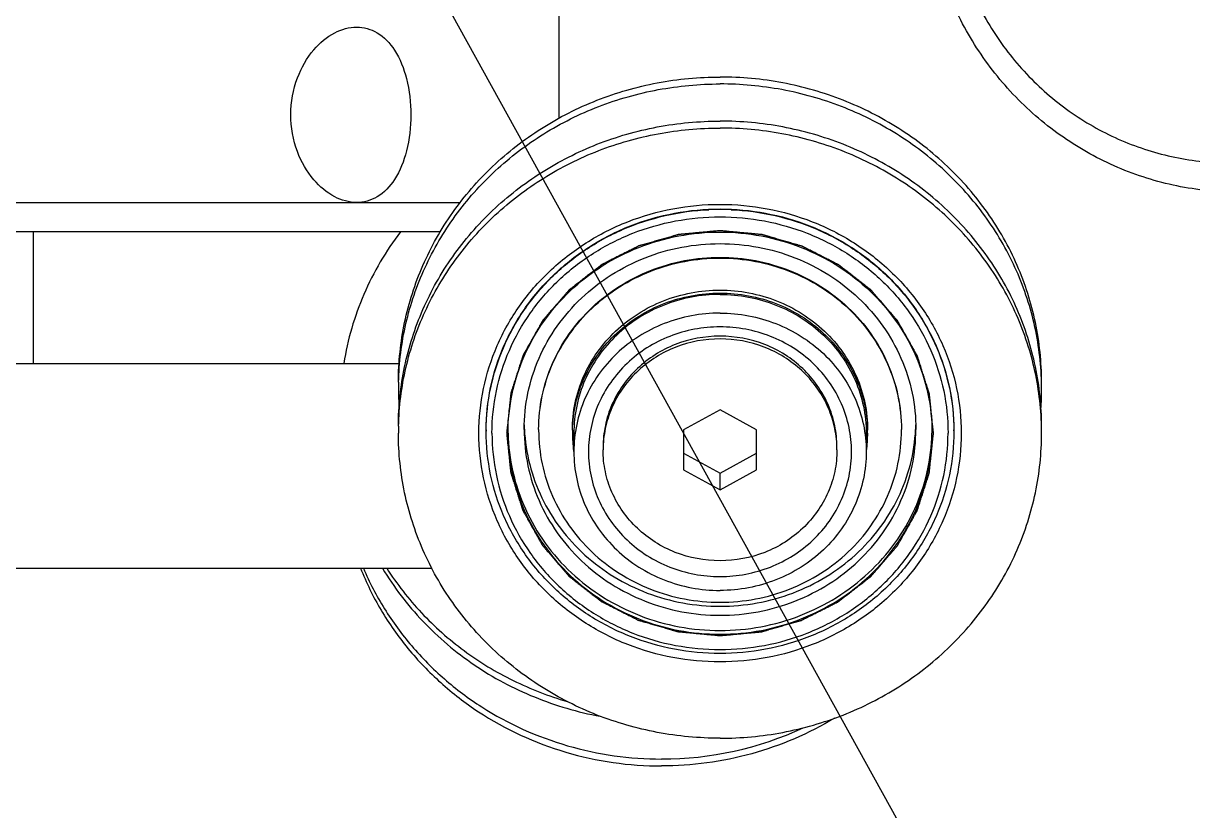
# Model space of a CAD drawing. Header units: millimetres. Extents: x 0 to 841, y 0 to 594.
# Drawn here: x 87.79 to 107.78, y 175.76 to 189.22 of the extents above; entities that cross this region are included whole.
import ezdxf

# ---------------------------------------------------------------- set-up
doc = ezdxf.new("R2010")
doc.units = ezdxf.units.MM
doc.header["$LTSCALE"] = 46.255
doc.layers.get('0').update_dxf_attribs({"linetype": 'CONTINUOUS'})
for name, color, linetype in [('APSF_BLANK_LAYER', 7, 'CONTINUOUS'), ('AXIS', 7, 'CONTINUOUS'), ('NOTE', 7, 'CONTINUOUS')]:
    doc.layers.add(name, color=color, linetype=linetype)
doc.styles.get("Standard").update_dxf_attribs({"font": 'txt', "width": 0.85})
doc.dimstyles.get("Standard").update_dxf_attribs({"dimtxt": 3.5, "dimasz": 3.5, "dimexe": 1.5, "dimexo": 1, "dimtad": 1, "dimtxsty": 'STANDARD', "dimcen": 0.09, "dimadec": 0, "dimazin": 0, "dimtol": 1, "dimtp": 0.01, "dimtm": 0.01, "dimtfac": 1, "dimtofl": 0, "dimtmove": 0, "dimatfit": 3, "dimfxl": 1, "dimtolj": 1, "dimarcsym": 0})

msp = doc.modelspace()

# ---------------------------------------------------------------- linework, layer by layer
at = {"color": 7, "linetype": 'CONTINUOUS'}
for p, q in [((96.951, 187.595), (96.951, 189.405)), ((60.642, 186.155), (95.258, 186.155)), ((94.918, 185.655), (56.451, 185.655)), ((87.952, 185.655), (87.952, 183.405)), ((60.701, 183.405), (94.215, 183.405)), ((99.701, 182.611), (99.076, 182.269)), ((100.326, 182.269), (99.701, 182.611)), ((97.201, 182.212), (97.201, 181.895)), ((99.076, 182.269), (99.076, 181.585)), ((100.326, 181.585), (100.326, 182.269)), ((102.201, 182.212), (102.201, 181.895)), ((99.076, 181.87), (99.701, 181.528)), ((99.701, 181.528), (100.326, 181.87)), ((99.076, 181.585), (99.701, 181.242)), ((99.701, 181.242), (100.326, 181.585)), ((99.701, 181.242), (99.701, 181.528)), ((65.701, 179.905), (94.775, 179.905))]:
    msp.add_line(p, q, dxfattribs=at)
for centre, radius, start, end in [((99.149, 182.966), 4.948, 178.6225, 183.6791), ((100.253, 182.966), 4.948, 356.3209, 1.3775), ((99.149, 182.212), 4.948, 178.6225, 180), ((100.253, 182.212), 4.948, 0, 1.3775), ((99.496, 181.927), 1.794, 178.4875, 179.9996), ((99.907, 181.927), 1.794, 0.0004, 1.5125), ((98.706, 182.39), 5.748, 269.9525, 294.8791)]:
    msp.add_arc(centre, radius, start, end, dxfattribs=at)
for points, knots in [([(108.564, 186.332), (108.212, 186.332), (107.505, 186.404), (106.488, 186.724), (105.551, 187.242), (104.731, 187.938), (104.06, 188.785), (103.561, 189.75), (103.255, 190.795), (103.186, 191.52), (103.186, 191.882)], [0, 0, 0, 0, 0.123252, 0.246765, 0.370775, 0.495429, 0.620779, 0.746771, 0.873249, 1, 1, 1, 1]), ([(103.556, 191.882), (103.556, 191.553), (103.619, 190.892), (103.898, 189.94), (104.351, 189.061), (104.96, 188.291), (105.704, 187.658), (106.553, 187.188), (107.475, 186.898), (108.434, 186.8), (109.393, 186.898), (110.315, 187.188), (111.164, 187.658), (111.908, 188.291), (112.518, 189.061), (112.971, 189.94), (113.249, 190.892), (113.312, 191.553), (113.312, 191.882)], [0, 0, 0, 0, 0.063559, 0.126956, 0.19006, 0.252775, 0.315069, 0.376969, 0.438567, 0.5, 0.561433, 0.623031, 0.684931, 0.747225, 0.80994, 0.873044, 0.936441, 1, 1, 1, 1]), ([(94.201, 183.085), (94.201, 183.426), (94.273, 184.112), (94.589, 185.097), (95.102, 186.006), (95.791, 186.801), (96.63, 187.452), (97.587, 187.936), (98.623, 188.234), (99.342, 188.301), (99.701, 188.301)], [0, 0, 0, 0, 0.121729, 0.243964, 0.367131, 0.491505, 0.617172, 0.744022, 0.871769, 1, 1, 1, 1]), ([(94.203, 183.085), (94.211, 183.421), (94.296, 184.095), (94.627, 185.061), (95.147, 185.948), (95.837, 186.723), (96.67, 187.357), (97.616, 187.828), (98.639, 188.117), (99.347, 188.182), (99.701, 188.182)], [0, 0, 0, 0, 0.121712, 0.243971, 0.367178, 0.491586, 0.617268, 0.744106, 0.871818, 1, 1, 1, 1]), ([(105.201, 183.085), (105.201, 183.426), (105.13, 184.112), (104.814, 185.097), (104.301, 186.006), (103.611, 186.801), (102.772, 187.452), (101.816, 187.936), (100.779, 188.234), (100.061, 188.301), (99.701, 188.301)], [0, 0, 0, 0, 0.121729, 0.243964, 0.367131, 0.491505, 0.617172, 0.744022, 0.871769, 1, 1, 1, 1]), ([(105.2, 183.085), (105.192, 183.421), (105.106, 184.095), (104.776, 185.061), (104.256, 185.948), (103.566, 186.723), (102.733, 187.357), (101.787, 187.828), (100.764, 188.117), (100.055, 188.182), (99.701, 188.182)], [0, 0, 0, 0, 0.121712, 0.243971, 0.367178, 0.491586, 0.617268, 0.744106, 0.871818, 1, 1, 1, 1]), ([(94.201, 182.331), (94.201, 182.672), (94.273, 183.358), (94.589, 184.344), (95.102, 185.252), (95.791, 186.047), (96.63, 186.699), (97.587, 187.183), (98.623, 187.48), (99.342, 187.547), (99.701, 187.547)], [0, 0, 0, 0, 0.121729, 0.243964, 0.367131, 0.491505, 0.617172, 0.744022, 0.871769, 1, 1, 1, 1]), ([(94.203, 182.331), (94.211, 182.667), (94.296, 183.341), (94.627, 184.307), (95.147, 185.194), (95.837, 185.969), (96.67, 186.604), (97.616, 187.074), (98.639, 187.363), (99.347, 187.428), (99.701, 187.428)], [0, 0, 0, 0, 0.121712, 0.243971, 0.367178, 0.491586, 0.617268, 0.744106, 0.871818, 1, 1, 1, 1]), ([(105.201, 182.331), (105.201, 182.672), (105.13, 183.358), (104.814, 184.344), (104.301, 185.252), (103.611, 186.047), (102.772, 186.699), (101.816, 187.183), (100.779, 187.48), (100.061, 187.547), (99.701, 187.547)], [0, 0, 0, 0, 0.121729, 0.243964, 0.367131, 0.491505, 0.617172, 0.744022, 0.871769, 1, 1, 1, 1]), ([(105.2, 182.331), (105.192, 182.667), (105.106, 183.341), (104.776, 184.307), (104.256, 185.194), (103.566, 185.969), (102.733, 186.604), (101.787, 187.074), (100.764, 187.363), (100.055, 187.428), (99.701, 187.428)], [0, 0, 0, 0, 0.121712, 0.243971, 0.367178, 0.491586, 0.617268, 0.744106, 0.871818, 1, 1, 1, 1]), ([(99.701, 178.301), (99.432, 178.301), (98.893, 178.351), (98.115, 178.574), (97.398, 178.937), (96.769, 179.426), (96.252, 180.022), (95.867, 180.703), (95.63, 181.443), (95.55, 182.212), (95.63, 182.982), (95.867, 183.722), (96.252, 184.403), (96.769, 184.999), (97.398, 185.488), (98.115, 185.851), (98.893, 186.074), (99.432, 186.124), (99.701, 186.124)], [0, 0, 0, 0, 0.064116, 0.127988, 0.191413, 0.254247, 0.316434, 0.378018, 0.439136, 0.5, 0.560864, 0.621982, 0.683566, 0.745753, 0.808587, 0.872012, 0.935884, 1, 1, 1, 1]), ([(95.701, 182.252), (95.701, 182.5), (95.753, 182.999), (95.983, 183.716), (96.356, 184.376), (96.858, 184.954), (97.468, 185.428), (98.163, 185.78), (98.917, 185.997), (99.44, 186.045), (99.701, 186.045)], [0, 0, 0, 0, 0.121729, 0.243965, 0.367133, 0.491507, 0.617174, 0.744025, 0.871769, 1, 1, 1, 1]), ([(99.701, 186.124), (99.971, 186.124), (100.51, 186.074), (101.287, 185.851), (102.005, 185.488), (102.634, 184.999), (103.151, 184.403), (103.536, 183.722), (103.773, 182.982), (103.853, 182.212), (103.773, 181.443), (103.536, 180.703), (103.151, 180.022), (102.634, 179.426), (102.005, 178.937), (101.287, 178.574), (100.51, 178.351), (99.971, 178.301), (99.701, 178.301)], [0, 0, 0, 0, 0.064116, 0.127988, 0.191413, 0.254247, 0.316434, 0.378018, 0.439136, 0.5, 0.560864, 0.621982, 0.683566, 0.745753, 0.808587, 0.872012, 0.935884, 1, 1, 1, 1]), ([(99.701, 186.045), (99.963, 186.045), (100.485, 185.997), (101.239, 185.78), (101.935, 185.428), (102.545, 184.954), (103.047, 184.376), (103.42, 183.716), (103.65, 182.999), (103.701, 182.5), (103.701, 182.252)], [0, 0, 0, 0, 0.128231, 0.255975, 0.382826, 0.508493, 0.632867, 0.756035, 0.878271, 1, 1, 1, 1]), ([(94.236, 185.656), (93.986, 185.326), (93.565, 184.609), (93.331, 183.81), (93.266, 183.405)], [0, 0, 0, 0, 0.502247, 1, 1, 1, 1]), ([(99.701, 184.583), (99.538, 184.583), (99.211, 184.553), (98.74, 184.417), (98.305, 184.198), (97.924, 183.901), (97.611, 183.54), (97.377, 183.127), (97.234, 182.679), (97.201, 182.367), (97.201, 182.212)], [0, 0, 0, 0, 0.128231, 0.255978, 0.382828, 0.508495, 0.632868, 0.756036, 0.878271, 1, 1, 1, 1]), ([(99.701, 184.583), (99.865, 184.583), (100.191, 184.553), (100.663, 184.417), (101.097, 184.198), (101.479, 183.901), (101.792, 183.54), (102.025, 183.127), (102.169, 182.679), (102.201, 182.367), (102.201, 182.212)], [0, 0, 0, 0, 0.128231, 0.255978, 0.382828, 0.508495, 0.632868, 0.756036, 0.878271, 1, 1, 1, 1]), ([(99.701, 184.266), (99.538, 184.266), (99.211, 184.235), (98.74, 184.1), (98.305, 183.88), (97.924, 183.584), (97.611, 183.223), (97.377, 182.81), (97.234, 182.362), (97.201, 182.05), (97.201, 181.895)], [0, 0, 0, 0, 0.128231, 0.255978, 0.382828, 0.508495, 0.632868, 0.756036, 0.878271, 1, 1, 1, 1]), ([(99.701, 184.266), (99.865, 184.266), (100.191, 184.235), (100.663, 184.1), (101.097, 183.88), (101.479, 183.584), (101.792, 183.223), (102.025, 182.81), (102.169, 182.362), (102.201, 182.05), (102.201, 181.895)], [0, 0, 0, 0, 0.128231, 0.255978, 0.382828, 0.508495, 0.632868, 0.756036, 0.878271, 1, 1, 1, 1]), ([(99.701, 184.029), (99.554, 184.029), (99.26, 184.001), (98.836, 183.88), (98.445, 183.682), (98.102, 183.415), (97.82, 183.09), (97.61, 182.718), (97.481, 182.315), (97.437, 181.895), (97.481, 181.475), (97.61, 181.072), (97.82, 180.7), (98.102, 180.375), (98.445, 180.108), (98.836, 179.911), (99.26, 179.789), (99.554, 179.761), (99.701, 179.761)], [0, 0, 0, 0, 0.064117, 0.127989, 0.191414, 0.254247, 0.316434, 0.378018, 0.439136, 0.5, 0.560864, 0.621982, 0.683566, 0.745753, 0.808586, 0.872011, 0.935883, 1, 1, 1, 1]), ([(99.701, 179.761), (99.848, 179.761), (100.142, 179.789), (100.566, 179.911), (100.958, 180.108), (101.301, 180.375), (101.583, 180.7), (101.793, 181.072), (101.922, 181.475), (101.966, 181.895), (101.922, 182.315), (101.793, 182.718), (101.583, 183.09), (101.301, 183.415), (100.958, 183.682), (100.566, 183.88), (100.142, 184.001), (99.848, 184.029), (99.701, 184.029)], [0, 0, 0, 0, 0.064117, 0.127989, 0.191414, 0.254247, 0.316434, 0.378018, 0.439136, 0.5, 0.560864, 0.621982, 0.683566, 0.745753, 0.808586, 0.872011, 0.935883, 1, 1, 1, 1]), ([(101.701, 181.974), (101.701, 182.098), (101.675, 182.348), (101.56, 182.706), (101.374, 183.036), (101.123, 183.326), (100.818, 183.563), (100.355, 183.797), (99.701, 183.92), (99.048, 183.797), (98.585, 183.563), (98.279, 183.326), (98.029, 183.036), (97.842, 182.706), (97.727, 182.348), (97.701, 182.098), (97.701, 181.974)], [0, 0, 0, 0, 0.060934, 0.122118, 0.183771, 0.246028, 0.308931, 0.372427, 0.5, 0.627573, 0.691069, 0.753972, 0.816229, 0.877882, 0.939066, 1, 1, 1, 1]), ([(101.701, 181.974), (101.698, 182.096), (101.666, 182.341), (101.545, 182.691), (101.356, 183.013), (101.105, 183.294), (100.802, 183.524), (100.344, 183.752), (99.701, 183.871), (99.059, 183.752), (98.601, 183.524), (98.298, 183.294), (98.047, 183.013), (97.857, 182.691), (97.737, 182.341), (97.705, 182.096), (97.702, 181.974)], [0, 0, 0, 0, 0.060929, 0.122122, 0.183794, 0.246067, 0.308975, 0.372462, 0.5, 0.627538, 0.691025, 0.753933, 0.816206, 0.877878, 0.939071, 1, 1, 1, 1]), ([(99.701, 176.997), (99.342, 176.997), (98.623, 177.064), (97.587, 177.361), (96.63, 177.845), (95.791, 178.497), (95.102, 179.292), (94.589, 180.2), (94.273, 181.186), (94.201, 181.871), (94.201, 182.212)], [0, 0, 0, 0, 0.128231, 0.255978, 0.382828, 0.508495, 0.632869, 0.756036, 0.878271, 1, 1, 1, 1]), ([(99.701, 176.997), (100.061, 176.997), (100.779, 177.064), (101.816, 177.361), (102.772, 177.845), (103.611, 178.497), (104.301, 179.292), (104.814, 180.2), (105.13, 181.186), (105.201, 181.871), (105.201, 182.212)], [0, 0, 0, 0, 0.128231, 0.255978, 0.382828, 0.508495, 0.632869, 0.756036, 0.878271, 1, 1, 1, 1]), ([(97.201, 181.895), (97.201, 181.74), (97.234, 181.428), (97.377, 180.98), (97.611, 180.568), (97.924, 180.206), (98.305, 179.91), (98.74, 179.69), (99.211, 179.555), (99.538, 179.524), (99.701, 179.524)], [0, 0, 0, 0, 0.121729, 0.243964, 0.367132, 0.491505, 0.617172, 0.744022, 0.871769, 1, 1, 1, 1]), ([(101.701, 181.927), (101.701, 181.803), (101.675, 181.554), (101.56, 181.195), (101.374, 180.865), (101.123, 180.576), (100.818, 180.339), (100.355, 180.104), (99.701, 179.981), (99.048, 180.104), (98.585, 180.339), (98.279, 180.576), (98.029, 180.865), (97.842, 181.195), (97.727, 181.554), (97.701, 181.803), (97.701, 181.927)], [0, 0, 0, 0, 0.060934, 0.122118, 0.183771, 0.246028, 0.308931, 0.372427, 0.5, 0.627573, 0.691069, 0.753972, 0.816229, 0.877882, 0.939066, 1, 1, 1, 1]), ([(102.201, 181.895), (102.201, 181.74), (102.169, 181.428), (102.025, 180.98), (101.792, 180.568), (101.479, 180.206), (101.097, 179.91), (100.663, 179.69), (100.191, 179.555), (99.865, 179.524), (99.701, 179.524)], [0, 0, 0, 0, 0.121729, 0.243964, 0.367132, 0.491505, 0.617172, 0.744022, 0.871769, 1, 1, 1, 1]), ([(93.553, 179.903), (93.651, 179.656), (93.887, 179.176), (94.35, 178.516), (94.912, 177.93), (95.778, 177.265), (97.043, 176.681), (98.149, 176.522), (98.701, 176.522)], [0, 0, 0, 0, 0.122143, 0.245146, 0.369119, 0.494083, 0.745949, 1, 1, 1, 1]), ([(93.602, 179.903), (93.704, 179.663), (93.947, 179.197), (94.414, 178.56), (94.975, 177.995), (95.833, 177.354), (97.076, 176.794), (98.16, 176.641), (98.701, 176.641)], [0, 0, 0, 0, 0.12219, 0.245242, 0.369251, 0.494227, 0.746062, 1, 1, 1, 1]), ([(93.926, 179.904), (94.122, 179.579), (94.591, 178.966), (95.478, 178.216), (96.513, 177.663), (97.268, 177.443), (97.653, 177.372)], [0, 0, 0, 0, 0.246082, 0.494963, 0.746479, 1, 1, 1, 1]), ([(94.001, 179.903), (94.174, 179.632), (94.575, 179.119), (95.309, 178.469), (96.153, 177.956), (96.771, 177.717), (97.088, 177.625)], [0, 0, 0, 0, 0.246593, 0.495559, 0.746819, 1, 1, 1, 1]), ([(101.66, 177.341), (101.22, 177.075), (100.257, 176.662), (99.22, 176.522), (98.701, 176.522)], [0, 0, 0, 0, 0.498085, 1, 1, 1, 1])]:
    msp.add_open_spline(points, degree=3, knots=knots, dxfattribs=at)
at = {"color": 4, "linetype": 'CONTINUOUS'}
for points in [[(99.701, 185.674), (99.672, 185.671), (99.613, 185.666), (99.524, 185.657), (99.435, 185.649), (99.347, 185.641), (99.273, 185.634), (99.214, 185.628), (99.17, 185.624), (99.133, 185.621), (99.103, 185.618), (99.081, 185.616), (99.059, 185.614), (99.04, 185.612), (99.026, 185.611), (99.016, 185.61), (99.009, 185.609), (99.003, 185.609), (98.999, 185.608), (98.996, 185.608), (98.994, 185.608), (98.992, 185.608), (98.991, 185.607), (98.989, 185.607), (98.986, 185.606), (98.982, 185.605), (98.976, 185.603), (98.969, 185.601), (98.96, 185.599), (98.946, 185.595), (98.928, 185.59), (98.907, 185.583), (98.886, 185.577), (98.857, 185.569), (98.822, 185.559), (98.779, 185.547), (98.722, 185.531), (98.651, 185.51), (98.58, 185.49), (98.524, 185.474), (98.481, 185.461), (98.445, 185.451), (98.417, 185.443), (98.396, 185.437), (98.374, 185.431), (98.357, 185.426), (98.342, 185.422), (98.334, 185.419), (98.326, 185.417), (98.321, 185.416), (98.317, 185.414), (98.314, 185.413), (98.312, 185.413), (98.31, 185.413), (98.309, 185.412), (98.308, 185.411), (98.305, 185.41), (98.301, 185.408), (98.296, 185.405), (98.289, 185.402), (98.281, 185.398), (98.268, 185.391), (98.251, 185.383), (98.232, 185.373), (98.212, 185.363), (98.186, 185.35), (98.153, 185.333), (98.114, 185.313), (98.061, 185.287), (97.996, 185.254), (97.93, 185.221), (97.878, 185.195), (97.839, 185.175), (97.806, 185.158), (97.78, 185.145), (97.76, 185.135), (97.74, 185.125), (97.724, 185.117), (97.711, 185.11), (97.703, 185.106), (97.696, 185.103), (97.691, 185.1), (97.687, 185.098), (97.684, 185.097), (97.683, 185.096), (97.681, 185.096), (97.68, 185.095), (97.679, 185.093), (97.676, 185.091), (97.673, 185.089), (97.668, 185.085), (97.662, 185.081), (97.655, 185.075), (97.643, 185.066), (97.629, 185.055), (97.611, 185.041), (97.594, 185.027), (97.57, 185.009), (97.541, 184.987), (97.506, 184.959), (97.459, 184.923), (97.401, 184.878), (97.342, 184.832), (97.296, 184.796), (97.261, 184.769), (97.231, 184.746), (97.208, 184.728), (97.191, 184.714), (97.173, 184.701), (97.158, 184.689), (97.147, 184.68), (97.139, 184.675), (97.134, 184.67), (97.129, 184.667), (97.126, 184.664), (97.123, 184.662), (97.122, 184.661), (97.12, 184.66), (97.12, 184.659), (97.118, 184.658), (97.116, 184.655), (97.113, 184.652), (97.11, 184.648), (97.105, 184.642), (97.099, 184.635), (97.09, 184.625), (97.078, 184.611), (97.064, 184.595), (97.05, 184.578), (97.031, 184.557), (97.007, 184.529), (96.979, 184.497), (96.941, 184.453), (96.894, 184.399), (96.847, 184.345), (96.81, 184.301), (96.781, 184.268), (96.758, 184.241), (96.739, 184.219), (96.725, 184.203), (96.711, 184.187), (96.699, 184.173), (96.689, 184.162), (96.684, 184.156), (96.679, 184.15), (96.675, 184.146), (96.672, 184.143), (96.67, 184.14), (96.669, 184.139), (96.668, 184.138), (96.668, 184.137), (96.667, 184.135), (96.665, 184.133), (96.663, 184.129), (96.66, 184.124), (96.657, 184.118), (96.652, 184.11), (96.645, 184.098), (96.637, 184.082), (96.626, 184.064), (96.616, 184.045), (96.602, 184.02), (96.584, 183.989), (96.563, 183.952), (96.535, 183.902), (96.5, 183.84), (96.465, 183.778), (96.437, 183.729), (96.416, 183.691), (96.398, 183.66), (96.384, 183.636), (96.374, 183.617), (96.363, 183.598), (96.354, 183.583), (96.347, 183.57), (96.343, 183.563), (96.34, 183.557), (96.337, 183.552), (96.335, 183.548), (96.333, 183.545), (96.332, 183.544), (96.332, 183.543), (96.331, 183.541), (96.331, 183.54), (96.33, 183.537), (96.328, 183.532), (96.327, 183.527), (96.325, 183.521), (96.322, 183.512), (96.318, 183.499), (96.312, 183.482), (96.306, 183.462), (96.299, 183.442), (96.29, 183.415), (96.28, 183.381), (96.267, 183.341), (96.249, 183.287), (96.227, 183.22), (96.206, 183.152), (96.188, 183.098), (96.175, 183.058), (96.165, 183.024), (96.156, 182.997), (96.149, 182.977), (96.143, 182.957), (96.137, 182.94), (96.133, 182.927), (96.13, 182.918), (96.128, 182.912), (96.127, 182.907), (96.125, 182.902), (96.124, 182.899), (96.124, 182.898), (96.123, 182.897), (96.123, 182.895), (96.123, 182.893), (96.123, 182.89), (96.122, 182.886), (96.122, 182.881), (96.121, 182.873), (96.12, 182.864), (96.118, 182.85), (96.117, 182.832), (96.114, 182.811), (96.112, 182.79), (96.109, 182.761), (96.105, 182.726), (96.101, 182.683), (96.095, 182.626), (96.087, 182.554), (96.08, 182.483), (96.074, 182.426), (96.069, 182.383), (96.066, 182.348), (96.063, 182.319), (96.06, 182.298), (96.058, 182.28), (96.057, 182.266), (96.056, 182.255), (96.055, 182.244), (96.054, 182.236), (96.053, 182.228), (96.052, 182.223), (96.052, 182.219), (96.052, 182.216), (96.052, 182.214), (96.051, 182.212), (96.052, 182.211), (96.052, 182.209), (96.052, 182.206), (96.052, 182.202), (96.053, 182.197), (96.054, 182.19), (96.055, 182.181), (96.056, 182.17), (96.057, 182.16), (96.058, 182.146), (96.06, 182.128), (96.062, 182.107), (96.065, 182.079), (96.069, 182.044), (96.073, 182.002), (96.079, 181.946), (96.086, 181.876), (96.093, 181.806), (96.099, 181.75), (96.103, 181.708), (96.107, 181.673), (96.11, 181.645), (96.112, 181.624), (96.114, 181.603), (96.116, 181.586), (96.118, 181.572), (96.119, 181.563), (96.119, 181.556), (96.12, 181.551), (96.12, 181.546), (96.121, 181.543), (96.121, 181.541), (96.121, 181.54), (96.121, 181.539), (96.122, 181.537), (96.123, 181.534), (96.124, 181.53), (96.126, 181.525), (96.128, 181.518), (96.131, 181.51), (96.135, 181.496), (96.14, 181.479), (96.147, 181.459), (96.153, 181.439), (96.162, 181.412), (96.172, 181.378), (96.185, 181.338), (96.202, 181.284), (96.224, 181.217), (96.245, 181.149), (96.262, 181.095), (96.275, 181.055), (96.286, 181.021), (96.295, 180.994), (96.301, 180.974), (96.307, 180.954), (96.313, 180.937), (96.317, 180.924), (96.32, 180.915), (96.322, 180.909), (96.324, 180.903), (96.325, 180.899), (96.326, 180.896), (96.326, 180.895), (96.327, 180.893), (96.327, 180.892), (96.328, 180.891), (96.33, 180.888), (96.332, 180.884), (96.335, 180.879), (96.338, 180.873), (96.342, 180.865), (96.349, 180.853), (96.358, 180.837), (96.369, 180.819), (96.379, 180.8), (96.393, 180.775), (96.41, 180.744), (96.431, 180.707), (96.459, 180.657), (96.494, 180.595), (96.529, 180.533), (96.557, 180.483), (96.578, 180.446), (96.595, 180.415), (96.609, 180.39), (96.619, 180.371), (96.63, 180.353), (96.639, 180.337), (96.646, 180.325), (96.65, 180.317), (96.653, 180.311), (96.656, 180.306), (96.658, 180.302), (96.66, 180.3), (96.661, 180.298), (96.661, 180.297), (96.662, 180.296), (96.663, 180.294), (96.665, 180.292), (96.668, 180.289), (96.672, 180.284), (96.677, 180.279), (96.683, 180.272), (96.692, 180.261), (96.704, 180.247), (96.719, 180.23), (96.733, 180.214), (96.752, 180.192), (96.776, 180.164), (96.805, 180.131), (96.843, 180.086), (96.891, 180.031), (96.939, 179.975), (96.977, 179.931), (97.006, 179.898), (97.03, 179.87), (97.049, 179.848), (97.063, 179.831), (97.077, 179.815), (97.089, 179.801), (97.099, 179.79), (97.105, 179.783), (97.11, 179.777), (97.113, 179.773), (97.116, 179.77), (97.118, 179.767), (97.12, 179.766), (97.12, 179.765), (97.122, 179.764), (97.123, 179.763), (97.125, 179.761), (97.129, 179.758), (97.133, 179.755), (97.139, 179.75), (97.146, 179.745), (97.158, 179.736), (97.172, 179.725), (97.189, 179.711), (97.206, 179.698), (97.229, 179.68), (97.258, 179.658), (97.292, 179.631), (97.338, 179.595), (97.396, 179.55), (97.453, 179.506), (97.499, 179.47), (97.533, 179.443), (97.562, 179.421), (97.585, 179.403), (97.602, 179.39), (97.619, 179.376), (97.634, 179.365), (97.645, 179.356), (97.652, 179.351), (97.658, 179.346), (97.662, 179.343), (97.666, 179.34), (97.668, 179.338), (97.67, 179.337), (97.671, 179.336), (97.672, 179.335), (97.674, 179.335), (97.677, 179.333), (97.681, 179.331), (97.686, 179.329), (97.692, 179.325), (97.7, 179.321), (97.713, 179.314), (97.73, 179.306), (97.749, 179.296), (97.769, 179.286), (97.795, 179.273), (97.828, 179.256), (97.867, 179.236), (97.919, 179.21), (97.985, 179.176), (98.05, 179.143), (98.102, 179.117), (98.142, 179.097), (98.174, 179.08), (98.201, 179.067), (98.22, 179.057), (98.24, 179.047), (98.256, 179.038), (98.269, 179.032), (98.277, 179.028), (98.284, 179.024), (98.289, 179.022), (98.293, 179.02), (98.296, 179.018), (98.297, 179.017), (98.299, 179.017), (98.3, 179.016), (98.302, 179.016), (98.305, 179.015), (98.309, 179.014), (98.315, 179.012), (98.322, 179.01), (98.331, 179.008), (98.345, 179.003), (98.363, 178.998), (98.384, 178.992), (98.405, 178.986), (98.434, 178.978), (98.469, 178.967), (98.512, 178.955), (98.568, 178.939), (98.639, 178.918), (98.71, 178.897), (98.767, 178.881), (98.81, 178.869), (98.845, 178.858), (98.873, 178.85), (98.895, 178.844), (98.916, 178.838), (98.934, 178.833), (98.948, 178.829), (98.957, 178.826), (98.964, 178.824), (98.969, 178.822), (98.974, 178.821), (98.977, 178.82), (98.979, 178.82), (98.98, 178.819), (98.981, 178.819), (98.983, 178.819), (98.986, 178.819), (98.991, 178.818), (98.997, 178.818), (99.004, 178.817), (99.014, 178.816), (99.029, 178.815), (99.048, 178.813), (99.07, 178.811), (99.093, 178.809), (99.123, 178.806), (99.16, 178.802), (99.205, 178.798), (99.25, 178.794), (99.296, 178.789), (99.356, 178.784), (99.431, 178.777), (99.521, 178.768), (99.611, 178.76), (99.671, 178.754), (99.701, 178.751)], [(99.701, 178.751), (99.731, 178.754), (99.79, 178.759), (99.879, 178.767), (99.967, 178.776), (100.056, 178.784), (100.13, 178.791), (100.189, 178.796), (100.233, 178.8), (100.27, 178.804), (100.3, 178.807), (100.322, 178.809), (100.344, 178.811), (100.362, 178.812), (100.377, 178.814), (100.386, 178.815), (100.394, 178.815), (100.399, 178.816), (100.404, 178.816), (100.407, 178.817), (100.409, 178.817), (100.41, 178.817), (100.412, 178.817), (100.413, 178.818), (100.417, 178.819), (100.421, 178.82), (100.426, 178.822), (100.433, 178.824), (100.442, 178.826), (100.456, 178.83), (100.474, 178.835), (100.496, 178.841), (100.517, 178.847), (100.545, 178.856), (100.581, 178.866), (100.623, 178.878), (100.68, 178.894), (100.751, 178.915), (100.822, 178.935), (100.879, 178.951), (100.922, 178.963), (100.957, 178.974), (100.986, 178.982), (101.007, 178.988), (101.028, 178.994), (101.046, 178.999), (101.06, 179.003), (101.069, 179.006), (101.076, 179.008), (101.082, 179.009), (101.086, 179.01), (101.089, 179.011), (101.091, 179.012), (101.092, 179.012), (101.093, 179.013), (101.095, 179.014), (101.098, 179.015), (101.102, 179.017), (101.107, 179.02), (101.114, 179.023), (101.122, 179.027), (101.135, 179.034), (101.151, 179.042), (101.171, 179.052), (101.191, 179.062), (101.217, 179.075), (101.25, 179.091), (101.289, 179.111), (101.341, 179.138), (101.407, 179.171), (101.472, 179.204), (101.525, 179.23), (101.564, 179.25), (101.597, 179.267), (101.623, 179.28), (101.643, 179.29), (101.662, 179.3), (101.679, 179.308), (101.692, 179.314), (101.7, 179.319), (101.706, 179.322), (101.711, 179.324), (101.715, 179.326), (101.718, 179.328), (101.72, 179.329), (101.721, 179.329), (101.722, 179.33), (101.724, 179.331), (101.726, 179.333), (101.73, 179.336), (101.734, 179.34), (101.74, 179.344), (101.748, 179.35), (101.759, 179.359), (101.774, 179.37), (101.791, 179.384), (101.809, 179.397), (101.832, 179.416), (101.861, 179.438), (101.897, 179.465), (101.943, 179.502), (102.002, 179.547), (102.06, 179.592), (102.107, 179.629), (102.142, 179.656), (102.171, 179.679), (102.195, 179.697), (102.212, 179.71), (102.23, 179.724), (102.244, 179.735), (102.256, 179.744), (102.263, 179.75), (102.269, 179.755), (102.274, 179.758), (102.277, 179.761), (102.28, 179.763), (102.281, 179.764), (102.282, 179.765), (102.283, 179.766), (102.284, 179.767), (102.286, 179.77), (102.289, 179.773), (102.293, 179.777), (102.298, 179.782), (102.303, 179.789), (102.313, 179.8), (102.325, 179.814), (102.339, 179.83), (102.353, 179.846), (102.372, 179.868), (102.395, 179.895), (102.424, 179.928), (102.461, 179.971), (102.508, 180.026), (102.555, 180.08), (102.593, 180.124), (102.621, 180.156), (102.645, 180.184), (102.664, 180.205), (102.678, 180.222), (102.692, 180.238), (102.704, 180.251), (102.713, 180.262), (102.719, 180.269), (102.724, 180.275), (102.727, 180.279), (102.73, 180.282), (102.732, 180.284), (102.734, 180.286), (102.735, 180.287), (102.735, 180.288), (102.736, 180.29), (102.738, 180.292), (102.74, 180.296), (102.742, 180.301), (102.746, 180.307), (102.75, 180.315), (102.757, 180.327), (102.766, 180.343), (102.777, 180.361), (102.787, 180.38), (102.801, 180.405), (102.819, 180.436), (102.84, 180.473), (102.868, 180.522), (102.903, 180.585), (102.938, 180.647), (102.966, 180.696), (102.987, 180.733), (103.004, 180.764), (103.018, 180.789), (103.029, 180.808), (103.04, 180.826), (103.048, 180.842), (103.055, 180.854), (103.06, 180.862), (103.063, 180.868), (103.066, 180.873), (103.068, 180.877), (103.07, 180.879), (103.07, 180.881), (103.071, 180.882), (103.071, 180.883), (103.072, 180.885), (103.073, 180.888), (103.074, 180.892), (103.076, 180.897), (103.078, 180.904), (103.081, 180.912), (103.085, 180.926), (103.091, 180.943), (103.097, 180.963), (103.104, 180.983), (103.112, 181.01), (103.123, 181.044), (103.136, 181.084), (103.154, 181.138), (103.175, 181.205), (103.197, 181.272), (103.214, 181.326), (103.227, 181.367), (103.238, 181.4), (103.247, 181.427), (103.253, 181.447), (103.26, 181.468), (103.265, 181.484), (103.27, 181.498), (103.272, 181.506), (103.274, 181.513), (103.276, 181.518), (103.277, 181.522), (103.278, 181.525), (103.279, 181.527), (103.279, 181.528), (103.279, 181.53), (103.28, 181.531), (103.28, 181.534), (103.28, 181.539), (103.281, 181.544), (103.282, 181.551), (103.283, 181.56), (103.284, 181.575), (103.286, 181.592), (103.288, 181.614), (103.291, 181.635), (103.294, 181.664), (103.297, 181.699), (103.302, 181.742), (103.308, 181.799), (103.315, 181.87), (103.323, 181.942), (103.329, 181.999), (103.333, 182.041), (103.337, 182.077), (103.34, 182.105), (103.342, 182.127), (103.344, 182.145), (103.346, 182.159), (103.347, 182.17), (103.348, 182.18), (103.349, 182.189), (103.35, 182.196), (103.35, 182.202), (103.351, 182.206), (103.351, 182.209), (103.351, 182.211), (103.351, 182.212), (103.351, 182.214), (103.351, 182.215), (103.351, 182.219), (103.35, 182.223), (103.35, 182.228), (103.349, 182.235), (103.348, 182.244), (103.347, 182.254), (103.346, 182.265), (103.344, 182.279), (103.343, 182.296), (103.34, 182.317), (103.338, 182.345), (103.334, 182.38), (103.33, 182.422), (103.324, 182.479), (103.317, 182.549), (103.309, 182.619), (103.304, 182.675), (103.299, 182.717), (103.296, 182.752), (103.293, 182.78), (103.291, 182.801), (103.288, 182.822), (103.287, 182.839), (103.285, 182.853), (103.284, 182.862), (103.283, 182.869), (103.283, 182.874), (103.282, 182.879), (103.282, 182.882), (103.282, 182.883), (103.282, 182.885), (103.281, 182.886), (103.281, 182.888), (103.28, 182.891), (103.279, 182.895), (103.277, 182.9), (103.275, 182.907), (103.272, 182.915), (103.268, 182.928), (103.263, 182.945), (103.256, 182.966), (103.25, 182.986), (103.241, 183.013), (103.23, 183.046), (103.217, 183.087), (103.2, 183.141), (103.179, 183.208), (103.157, 183.275), (103.14, 183.329), (103.127, 183.37), (103.117, 183.403), (103.108, 183.43), (103.102, 183.451), (103.095, 183.471), (103.09, 183.488), (103.086, 183.501), (103.083, 183.51), (103.081, 183.516), (103.079, 183.521), (103.078, 183.526), (103.077, 183.528), (103.076, 183.53), (103.076, 183.531), (103.075, 183.533), (103.074, 183.534), (103.073, 183.537), (103.071, 183.541), (103.068, 183.545), (103.065, 183.552), (103.06, 183.559), (103.053, 183.572), (103.045, 183.587), (103.034, 183.606), (103.024, 183.625), (103.01, 183.649), (102.992, 183.681), (102.971, 183.718), (102.944, 183.768), (102.909, 183.83), (102.874, 183.892), (102.846, 183.941), (102.825, 183.979), (102.808, 184.01), (102.794, 184.035), (102.783, 184.053), (102.773, 184.072), (102.764, 184.087), (102.757, 184.1), (102.753, 184.108), (102.749, 184.114), (102.747, 184.119), (102.745, 184.122), (102.743, 184.125), (102.742, 184.127), (102.742, 184.128), (102.741, 184.129), (102.739, 184.13), (102.737, 184.133), (102.734, 184.136), (102.731, 184.14), (102.726, 184.146), (102.72, 184.153), (102.71, 184.164), (102.698, 184.178), (102.684, 184.194), (102.67, 184.211), (102.651, 184.233), (102.627, 184.261), (102.598, 184.294), (102.56, 184.338), (102.512, 184.394), (102.464, 184.449), (102.426, 184.494), (102.397, 184.527), (102.373, 184.555), (102.354, 184.577), (102.34, 184.593), (102.325, 184.61), (102.313, 184.624), (102.304, 184.635), (102.298, 184.642), (102.293, 184.647), (102.289, 184.652), (102.286, 184.655), (102.284, 184.658), (102.283, 184.659), (102.282, 184.66), (102.281, 184.661), (102.28, 184.662), (102.277, 184.664), (102.274, 184.667), (102.269, 184.67), (102.264, 184.674), (102.256, 184.68), (102.245, 184.689), (102.231, 184.7), (102.213, 184.714), (102.196, 184.727), (102.173, 184.745), (102.145, 184.767), (102.11, 184.794), (102.064, 184.83), (102.007, 184.874), (101.95, 184.919), (101.904, 184.955), (101.869, 184.982), (101.841, 185.004), (101.818, 185.022), (101.801, 185.035), (101.783, 185.049), (101.769, 185.06), (101.758, 185.069), (101.75, 185.074), (101.745, 185.079), (101.74, 185.082), (101.737, 185.085), (101.734, 185.087), (101.733, 185.088), (101.732, 185.089), (101.731, 185.089), (101.729, 185.09), (101.726, 185.092), (101.722, 185.094), (101.717, 185.096), (101.711, 185.1), (101.702, 185.104), (101.689, 185.11), (101.673, 185.119), (101.653, 185.129), (101.634, 185.139), (101.608, 185.152), (101.575, 185.169), (101.536, 185.188), (101.483, 185.215), (101.418, 185.248), (101.353, 185.282), (101.3, 185.308), (101.261, 185.328), (101.228, 185.345), (101.202, 185.358), (101.183, 185.368), (101.163, 185.378), (101.147, 185.386), (101.133, 185.393), (101.125, 185.397), (101.119, 185.4), (101.114, 185.403), (101.11, 185.405), (101.107, 185.407), (101.105, 185.407), (101.104, 185.408), (101.103, 185.408), (101.101, 185.409), (101.098, 185.41), (101.093, 185.411), (101.088, 185.413), (101.081, 185.415), (101.072, 185.417), (101.058, 185.421), (101.04, 185.426), (101.019, 185.433), (100.998, 185.439), (100.969, 185.447), (100.934, 185.457), (100.891, 185.47), (100.834, 185.486), (100.763, 185.507), (100.692, 185.527), (100.636, 185.544), (100.593, 185.556), (100.558, 185.566), (100.529, 185.575), (100.508, 185.581), (100.487, 185.587), (100.469, 185.592), (100.455, 185.596), (100.446, 185.599), (100.439, 185.601), (100.433, 185.602), (100.429, 185.604), (100.426, 185.605), (100.424, 185.605), (100.423, 185.606), (100.421, 185.606), (100.42, 185.606), (100.416, 185.606), (100.412, 185.607), (100.406, 185.607), (100.398, 185.608), (100.389, 185.609), (100.374, 185.61), (100.355, 185.612), (100.333, 185.614), (100.31, 185.616), (100.28, 185.619), (100.242, 185.623), (100.197, 185.627), (100.152, 185.631), (100.107, 185.635), (100.047, 185.641), (99.972, 185.648), (99.882, 185.657), (99.792, 185.665), (99.731, 185.671), (99.701, 185.674)]]:
    msp.add_open_spline(points, degree=3, knots=[0, 0, 0, 0, 0.007812, 0.015625, 0.023438, 0.03125, 0.039062, 0.042969, 0.046875, 0.050781, 0.052734, 0.054688, 0.056641, 0.058594, 0.05957, 0.060547, 0.061035, 0.061523, 0.062012, 0.062256, 0.062378, 0.0625, 0.062622, 0.062744, 0.062988, 0.063477, 0.063965, 0.064453, 0.06543, 0.066406, 0.068359, 0.070312, 0.072266, 0.074219, 0.078125, 0.082031, 0.085938, 0.09375, 0.101562, 0.105469, 0.109375, 0.113281, 0.115234, 0.117188, 0.119141, 0.121094, 0.12207, 0.123047, 0.123535, 0.124023, 0.124512, 0.124756, 0.124878, 0.125, 0.125122, 0.125244, 0.125488, 0.125977, 0.126465, 0.126953, 0.12793, 0.128906, 0.130859, 0.132812, 0.134766, 0.136719, 0.140625, 0.144531, 0.148438, 0.15625, 0.164062, 0.167969, 0.171875, 0.175781, 0.177734, 0.179688, 0.181641, 0.183594, 0.18457, 0.185547, 0.186035, 0.186523, 0.187012, 0.187256, 0.187378, 0.1875, 0.187622, 0.187744, 0.187988, 0.188477, 0.188965, 0.189453, 0.19043, 0.191406, 0.193359, 0.195312, 0.197266, 0.199219, 0.203125, 0.207031, 0.210938, 0.21875, 0.226562, 0.230469, 0.234375, 0.238281, 0.240234, 0.242188, 0.244141, 0.246094, 0.24707, 0.248047, 0.248535, 0.249023, 0.249512, 0.249756, 0.249878, 0.25, 0.250122, 0.250244, 0.250488, 0.250977, 0.251465, 0.251953, 0.25293, 0.253906, 0.255859, 0.257812, 0.259766, 0.261719, 0.265625, 0.269531, 0.273438, 0.28125, 0.289062, 0.292969, 0.296875, 0.300781, 0.302734, 0.304688, 0.306641, 0.308594, 0.30957, 0.310547, 0.311035, 0.311523, 0.312012, 0.312256, 0.312378, 0.3125, 0.312622, 0.312744, 0.312988, 0.313477, 0.313965, 0.314453, 0.31543, 0.316406, 0.318359, 0.320312, 0.322266, 0.324219, 0.328125, 0.332031, 0.335938, 0.34375, 0.351562, 0.355469, 0.359375, 0.363281, 0.365234, 0.367188, 0.369141, 0.371094, 0.37207, 0.373047, 0.373535, 0.374023, 0.374512, 0.374756, 0.374878, 0.375, 0.375122, 0.375244, 0.375488, 0.375977, 0.376465, 0.376953, 0.37793, 0.378906, 0.380859, 0.382812, 0.384766, 0.386719, 0.390625, 0.394531, 0.398438, 0.40625, 0.414062, 0.417969, 0.421875, 0.425781, 0.427734, 0.429688, 0.431641, 0.433594, 0.43457, 0.435547, 0.436035, 0.436523, 0.437012, 0.437256, 0.437378, 0.4375, 0.437622, 0.437744, 0.437988, 0.438477, 0.438965, 0.439453, 0.44043, 0.441406, 0.443359, 0.445312, 0.447266, 0.449219, 0.453125, 0.457031, 0.460938, 0.46875, 0.476562, 0.480469, 0.484375, 0.488281, 0.490234, 0.492188, 0.494141, 0.495117, 0.496094, 0.49707, 0.498047, 0.498535, 0.499023, 0.499512, 0.499756, 0.499878, 0.5, 0.500122, 0.500244, 0.500488, 0.500977, 0.501465, 0.501953, 0.50293, 0.503906, 0.504883, 0.505859, 0.507812, 0.509766, 0.511719, 0.515625, 0.519531, 0.523438, 0.53125, 0.539062, 0.542969, 0.546875, 0.550781, 0.552734, 0.554688, 0.556641, 0.558594, 0.55957, 0.560547, 0.561035, 0.561523, 0.562012, 0.562256, 0.562378, 0.5625, 0.562622, 0.562744, 0.562988, 0.563477, 0.563965, 0.564453, 0.56543, 0.566406, 0.568359, 0.570312, 0.572266, 0.574219, 0.578125, 0.582031, 0.585938, 0.59375, 0.601562, 0.605469, 0.609375, 0.613281, 0.615234, 0.617188, 0.619141, 0.621094, 0.62207, 0.623047, 0.623535, 0.624023, 0.624512, 0.624756, 0.624878, 0.625, 0.625122, 0.625244, 0.625488, 0.625977, 0.626465, 0.626953, 0.62793, 0.628906, 0.630859, 0.632812, 0.634766, 0.636719, 0.640625, 0.644531, 0.648438, 0.65625, 0.664062, 0.667969, 0.671875, 0.675781, 0.677734, 0.679688, 0.681641, 0.683594, 0.68457, 0.685547, 0.686035, 0.686523, 0.687012, 0.687256, 0.687378, 0.6875, 0.687622, 0.687744, 0.687988, 0.688477, 0.688965, 0.689453, 0.69043, 0.691406, 0.693359, 0.695312, 0.697266, 0.699219, 0.703125, 0.707031, 0.710938, 0.71875, 0.726562, 0.730469, 0.734375, 0.738281, 0.740234, 0.742188, 0.744141, 0.746094, 0.74707, 0.748047, 0.748535, 0.749023, 0.749512, 0.749756, 0.749878, 0.75, 0.750122, 0.750244, 0.750488, 0.750977, 0.751465, 0.751953, 0.75293, 0.753906, 0.755859, 0.757812, 0.759766, 0.761719, 0.765625, 0.769531, 0.773438, 0.78125, 0.789062, 0.792969, 0.796875, 0.800781, 0.802734, 0.804688, 0.806641, 0.808594, 0.80957, 0.810547, 0.811035, 0.811523, 0.812012, 0.812256, 0.812378, 0.8125, 0.812622, 0.812744, 0.812988, 0.813477, 0.813965, 0.814453, 0.81543, 0.816406, 0.818359, 0.820312, 0.822266, 0.824219, 0.828125, 0.832031, 0.835938, 0.84375, 0.851562, 0.855469, 0.859375, 0.863281, 0.865234, 0.867188, 0.869141, 0.871094, 0.87207, 0.873047, 0.873535, 0.874023, 0.874512, 0.874756, 0.874878, 0.875, 0.875122, 0.875244, 0.875488, 0.875977, 0.876465, 0.876953, 0.87793, 0.878906, 0.880859, 0.882812, 0.884766, 0.886719, 0.890625, 0.894531, 0.898438, 0.90625, 0.914062, 0.917969, 0.921875, 0.925781, 0.927734, 0.929688, 0.931641, 0.933594, 0.93457, 0.935547, 0.936035, 0.936523, 0.937012, 0.937256, 0.937378, 0.9375, 0.937622, 0.937744, 0.937988, 0.938477, 0.938965, 0.939453, 0.94043, 0.941406, 0.943359, 0.945312, 0.947266, 0.949219, 0.953125, 0.957031, 0.960938, 0.964844, 0.96875, 0.976562, 0.984375, 0.992188, 1, 1, 1, 1], dxfattribs=at)
at = {"layer": 'APSF_BLANK_LAYER', "color": 7, "linetype": 'CONTINUOUS'}
for p, q in [((95.701, 182.252), (95.701, 182.244)), ((95.701, 182.244), (95.701, 182.252)), ((103.701, 182.252), (103.701, 182.244)), ((103.701, 182.252), (103.701, 182.244))]:
    msp.add_line(p, q, dxfattribs=at)
for centre, radius, start, end in [((99.701, 181.818), 4.22, 87.3889, 92.6103), ((99.294, 182.244), 3.593, 179.5664, 179.8738), ((99.366, 182.429), 3.015, 181.4601, 182.9104), ((99.384, 182.263), 2.785, 179.7397, 180), ((99.444, 182.212), 2.267, 178.721, 179.9997), ((99.452, 182.213), 2.276, 180.0065, 187.5847), ((99.951, 182.213), 2.276, 352.4153, 359.9935), ((99.959, 182.212), 2.267, 0.0003, 1.279), ((100.019, 182.263), 2.785, 0, 0.2603), ((100.036, 182.429), 3.015, 357.0896, 358.5399), ((100.109, 182.244), 3.593, 0.1262, 0.433), ((99.45, 182.212), 2.274, 187.5866, 188.0354), ((99.452, 182.213), 2.275, 188.0354, 188.3018), ((99.951, 182.213), 2.275, 351.6982, 351.9646), ((99.952, 182.212), 2.274, 351.9646, 352.4134)]:
    msp.add_arc(centre, radius, start, end, dxfattribs=at)
for points, knots in [([(95.701, 182.271), (95.703, 182.511), (95.755, 182.991), (95.975, 183.683), (96.327, 184.324), (96.801, 184.889), (97.378, 185.36), (98.038, 185.719), (98.756, 185.953), (99.257, 186.022), (99.509, 186.033)], [0, 0, 0, 0, 0.121822, 0.244133, 0.367331, 0.491683, 0.617283, 0.744052, 0.871747, 1, 1, 1, 1]), ([(99.894, 186.033), (100.145, 186.022), (100.647, 185.953), (101.365, 185.719), (102.025, 185.36), (102.602, 184.889), (103.075, 184.324), (103.428, 183.683), (103.648, 182.991), (103.699, 182.511), (103.701, 182.271)], [0, 0, 0, 0, 0.128253, 0.255948, 0.382717, 0.508317, 0.632669, 0.755867, 0.878178, 1, 1, 1, 1]), ([(95.801, 182.212), (95.801, 182.454), (95.852, 182.94), (96.076, 183.639), (96.44, 184.283), (96.929, 184.847), (97.524, 185.309), (98.202, 185.652), (98.937, 185.863), (99.701, 185.935), (100.466, 185.863), (101.201, 185.652), (101.879, 185.309), (102.474, 184.847), (102.963, 184.283), (103.327, 183.639), (103.551, 182.94), (103.601, 182.454), (103.601, 182.212)], [0, 0, 0, 0, 0.060864, 0.121982, 0.183566, 0.245753, 0.308586, 0.372011, 0.435885, 0.5, 0.564115, 0.627989, 0.691414, 0.754247, 0.816434, 0.878018, 0.939136, 1, 1, 1, 1]), ([(96.076, 182.212), (96.076, 182.437), (96.123, 182.889), (96.332, 183.539), (96.67, 184.137), (97.124, 184.661), (97.677, 185.091), (98.308, 185.41), (98.991, 185.606), (99.701, 185.672), (100.412, 185.606), (101.095, 185.41), (101.725, 185.091), (102.278, 184.661), (102.733, 184.137), (103.071, 183.539), (103.279, 182.889), (103.326, 182.437), (103.326, 182.212)], [0, 0, 0, 0, 0.060864, 0.121982, 0.183566, 0.245753, 0.308586, 0.372011, 0.435885, 0.5, 0.564115, 0.627989, 0.691414, 0.754247, 0.816434, 0.878018, 0.939136, 1, 1, 1, 1]), ([(96.351, 182.276), (96.351, 182.484), (96.395, 182.901), (96.587, 183.502), (96.9, 184.055), (97.32, 184.539), (97.831, 184.936), (98.413, 185.231), (99.045, 185.412), (99.701, 185.473), (100.358, 185.412), (100.989, 185.231), (101.572, 184.936), (102.083, 184.539), (102.503, 184.055), (102.815, 183.502), (103.008, 182.901), (103.051, 182.484), (103.051, 182.276)], [0, 0, 0, 0, 0.060865, 0.121982, 0.183566, 0.245753, 0.308586, 0.372011, 0.435885, 0.5, 0.564115, 0.627989, 0.691414, 0.754247, 0.816434, 0.878018, 0.939135, 1, 1, 1, 1]), ([(96.599, 182.276), (96.599, 182.468), (96.639, 182.855), (96.817, 183.411), (97.107, 183.923), (97.496, 184.372), (97.969, 184.739), (98.508, 185.012), (99.093, 185.18), (99.701, 185.237), (100.309, 185.18), (100.894, 185.012), (101.434, 184.739), (101.907, 184.372), (102.296, 183.923), (102.585, 183.411), (102.764, 182.855), (102.804, 182.468), (102.804, 182.276)], [0, 0, 0, 0, 0.060865, 0.121982, 0.183566, 0.245753, 0.308586, 0.372011, 0.435885, 0.5, 0.564115, 0.627989, 0.691414, 0.754247, 0.816434, 0.878018, 0.939135, 1, 1, 1, 1]), ([(96.599, 182.276), (96.6, 182.468), (96.641, 182.853), (96.821, 183.407), (97.112, 183.917), (97.5, 184.364), (97.973, 184.729), (98.512, 185.001), (99.095, 185.168), (99.701, 185.224), (100.308, 185.168), (100.891, 185.001), (101.429, 184.729), (101.902, 184.364), (102.291, 183.917), (102.581, 183.407), (102.761, 182.853), (102.803, 182.468), (102.804, 182.276)], [0, 0, 0, 0, 0.060863, 0.121983, 0.18357, 0.24576, 0.308595, 0.372019, 0.435889, 0.5, 0.564111, 0.627981, 0.691405, 0.75424, 0.81643, 0.878017, 0.939137, 1, 1, 1, 1]), ([(97.176, 182.263), (97.176, 182.42), (97.209, 182.734), (97.354, 183.187), (97.59, 183.604), (97.906, 183.969), (98.292, 184.268), (98.877, 184.564), (99.701, 184.72), (100.526, 184.564), (101.111, 184.268), (101.496, 183.969), (101.813, 183.604), (102.048, 183.187), (102.194, 182.734), (102.226, 182.42), (102.226, 182.263)], [0, 0, 0, 0, 0.060933, 0.122119, 0.183771, 0.246028, 0.308931, 0.372427, 0.5, 0.627573, 0.691069, 0.753972, 0.816229, 0.877881, 0.939067, 1, 1, 1, 1]), ([(97.177, 182.263), (97.18, 182.417), (97.219, 182.727), (97.37, 183.171), (97.609, 183.579), (97.926, 183.936), (98.309, 184.228), (98.888, 184.516), (99.701, 184.667), (100.515, 184.516), (101.094, 184.228), (101.477, 183.936), (101.794, 183.579), (102.032, 183.171), (102.184, 182.727), (102.222, 182.417), (102.226, 182.263)], [0, 0, 0, 0, 0.060926, 0.12212, 0.183789, 0.246059, 0.308968, 0.372456, 0.5, 0.627544, 0.691032, 0.753941, 0.816211, 0.87788, 0.939074, 1, 1, 1, 1]), ([(103.701, 182.244), (103.701, 181.996), (103.649, 181.496), (103.419, 180.778), (103.046, 180.116), (102.544, 179.537), (101.934, 179.063), (101.239, 178.711), (100.485, 178.494), (99.701, 178.421), (98.918, 178.494), (98.164, 178.711), (97.469, 179.063), (96.858, 179.537), (96.357, 180.116), (95.983, 180.778), (95.753, 181.496), (95.701, 181.996), (95.701, 182.244)], [0, 0, 0, 0, 0.060952, 0.122141, 0.183771, 0.245972, 0.308787, 0.372163, 0.435966, 0.5, 0.564034, 0.627837, 0.691214, 0.754028, 0.816229, 0.877859, 0.939048, 1, 1, 1, 1]), ([(95.801, 182.212), (95.801, 181.971), (95.852, 181.484), (96.076, 180.785), (96.44, 180.141), (96.929, 179.578), (97.524, 179.116), (98.202, 178.772), (98.937, 178.561), (99.701, 178.49), (100.466, 178.561), (101.201, 178.772), (101.879, 179.116), (102.474, 179.578), (102.963, 180.141), (103.327, 180.785), (103.551, 181.484), (103.601, 181.971), (103.601, 182.212)], [0, 0, 0, 0, 0.060864, 0.121982, 0.183566, 0.245753, 0.308586, 0.372011, 0.435885, 0.5, 0.564115, 0.627989, 0.691414, 0.754247, 0.816434, 0.878018, 0.939136, 1, 1, 1, 1]), ([(96.076, 182.212), (96.076, 181.988), (96.123, 181.536), (96.332, 180.886), (96.67, 180.287), (97.124, 179.763), (97.677, 179.334), (98.308, 179.015), (98.991, 178.819), (99.701, 178.753), (100.412, 178.819), (101.095, 179.015), (101.725, 179.334), (102.278, 179.763), (102.733, 180.287), (103.071, 180.886), (103.279, 181.536), (103.326, 181.988), (103.326, 182.212)], [0, 0, 0, 0, 0.060864, 0.121982, 0.183566, 0.245753, 0.308586, 0.372011, 0.435885, 0.5, 0.564115, 0.627989, 0.691414, 0.754247, 0.816434, 0.878018, 0.939136, 1, 1, 1, 1]), ([(96.077, 182.213), (96.081, 181.99), (96.136, 181.545), (96.352, 180.906), (96.694, 180.318), (97.148, 179.805), (97.698, 179.385), (98.323, 179.073), (98.999, 178.881), (99.701, 178.817), (100.403, 178.881), (101.079, 179.073), (101.704, 179.385), (102.254, 179.805), (102.709, 180.318), (103.051, 180.906), (103.267, 181.545), (103.321, 181.99), (103.326, 182.213)], [0, 0, 0, 0, 0.060859, 0.121986, 0.183585, 0.245786, 0.308625, 0.372045, 0.435905, 0.5, 0.564095, 0.627955, 0.691375, 0.754214, 0.816415, 0.878014, 0.939141, 1, 1, 1, 1]), ([(96.351, 182.276), (96.351, 182.068), (96.395, 181.651), (96.587, 181.05), (96.9, 180.497), (97.32, 180.013), (97.831, 179.616), (98.413, 179.321), (99.045, 179.14), (99.701, 179.079), (100.358, 179.14), (100.989, 179.321), (101.572, 179.616), (102.083, 180.013), (102.503, 180.497), (102.815, 181.05), (103.008, 181.651), (103.051, 182.068), (103.051, 182.276)], [0, 0, 0, 0, 0.060865, 0.121982, 0.183566, 0.245753, 0.308586, 0.372011, 0.435885, 0.5, 0.564115, 0.627989, 0.691414, 0.754247, 0.816434, 0.878018, 0.939135, 1, 1, 1, 1]), ([(96.355, 182.276), (96.365, 182.075), (96.427, 181.672), (96.637, 181.098), (96.958, 180.572), (97.379, 180.113), (97.882, 179.738), (98.451, 179.461), (99.065, 179.291), (99.701, 179.233), (100.338, 179.291), (100.952, 179.461), (101.52, 179.738), (102.024, 180.113), (102.444, 180.572), (102.765, 181.098), (102.976, 181.672), (103.037, 182.075), (103.047, 182.276)], [0, 0, 0, 0, 0.060852, 0.121995, 0.183621, 0.245844, 0.308691, 0.372102, 0.435937, 0.5, 0.564063, 0.627898, 0.691309, 0.754156, 0.816379, 0.878005, 0.939148, 1, 1, 1, 1]), ([(96.599, 182.263), (96.599, 182.071), (96.639, 181.684), (96.817, 181.128), (97.107, 180.616), (97.496, 180.167), (97.969, 179.8), (98.508, 179.527), (99.093, 179.359), (99.701, 179.302), (100.309, 179.359), (100.894, 179.527), (101.434, 179.8), (101.907, 180.167), (102.296, 180.616), (102.585, 181.128), (102.764, 181.684), (102.804, 182.071), (102.804, 182.263)], [0, 0, 0, 0, 0.060865, 0.121982, 0.183566, 0.245753, 0.308586, 0.372011, 0.435885, 0.5, 0.564115, 0.627989, 0.691414, 0.754247, 0.816434, 0.878018, 0.939135, 1, 1, 1, 1])]:
    msp.add_open_spline(points, degree=3, knots=knots, dxfattribs=at)
at = {"layer": 'AXIS', "color": 7, "linetype": 'CONTINUOUS'}
msp.add_line((96.951, 187.595), (96.951, 189.405), dxfattribs=at)
for points, knots in [([(93.487, 186.155), (93.358, 186.155), (93.073, 186.238), (92.711, 186.551), (92.432, 187.04), (92.322, 187.656), (92.432, 188.272), (92.712, 188.76), (93.074, 189.072), (93.358, 189.155), (93.487, 189.155)], [0, 0, 0, 0, 0.095084, 0.207553, 0.343603, 0.500341, 0.657001, 0.792791, 0.905058, 1, 1, 1, 1]), ([(93.487, 189.155), (93.608, 189.155), (93.873, 189.079), (94.179, 188.745), (94.37, 188.249), (94.437, 187.655), (94.37, 187.061), (94.179, 186.565), (93.873, 186.231), (93.608, 186.155), (93.487, 186.155)], [0, 0, 0, 0, 0.093298, 0.20175, 0.338951, 0.500001, 0.661055, 0.798253, 0.906701, 1, 1, 1, 1])]:
    msp.add_open_spline(points, degree=3, knots=knots, dxfattribs=at)

# ---------------------------------------------------------------- leaders
at = {"layer": 'NOTE', "color": 2, "linetype": 'CONTINUOUS'}
for points in [[(86.866, 204.284), (111.045, 160.569), (117.045, 160.569)], [(108.743, 191.139), (139.047, 169.551), (145.047, 169.551)]]:
    msp.add_leader(points, dimstyle='STANDARD', override={"dimtad": 0, "dimldrblk": 'DOT'}, dxfattribs=at)

doc.saveas('drawing.dxf')
